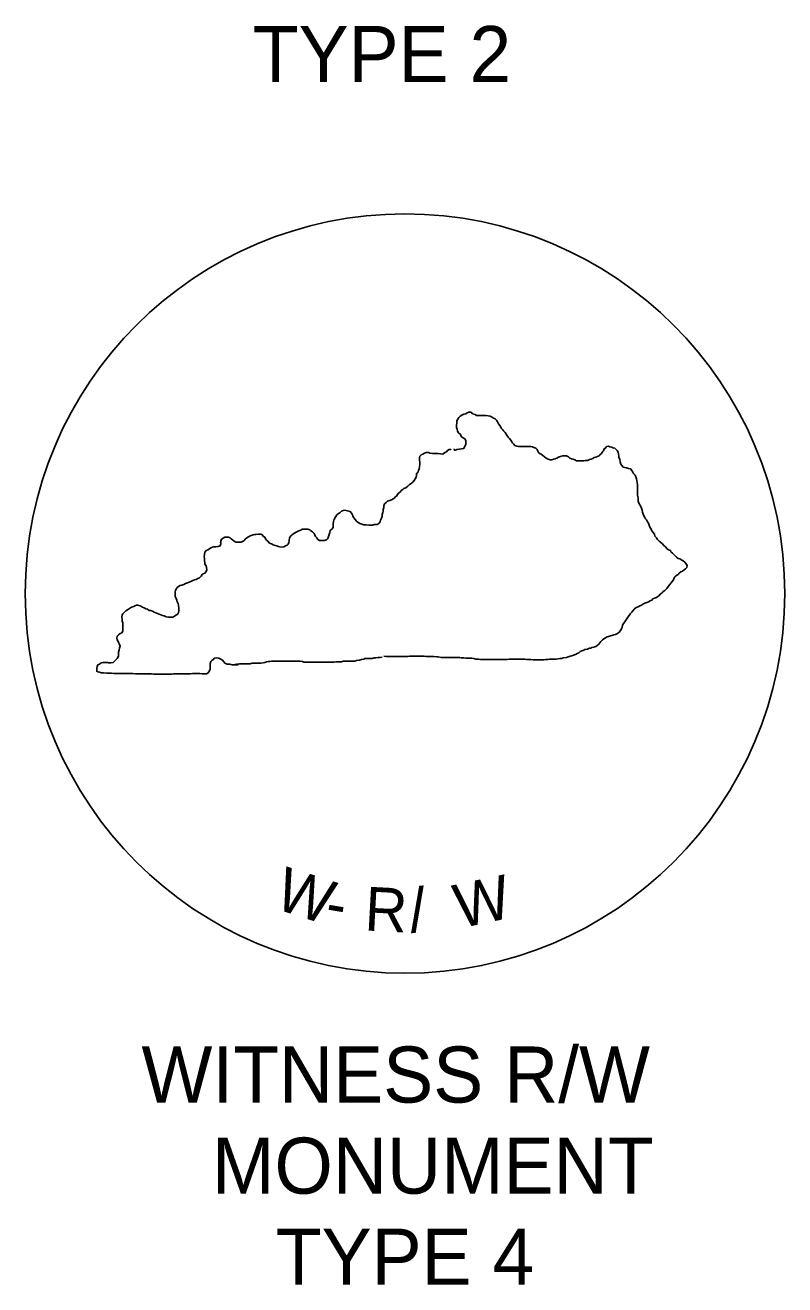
# Model space of a CAD drawing. Extents: x 1000 to 1037.6, y 1000 to 1022.2.
# Drawn here: x 1012.127 to 1015.052, y 1012.195 to 1017.047 of the extents above; entities that cross this region are included whole.
import ezdxf

# ---------------------------------------------------------------- set-up
doc = ezdxf.new("R2010")
doc.units = 0
doc.layers.add('Level 1', color=7, linetype='Continuous')

msp = doc.modelspace()

# ---------------------------------------------------------------- linework, layer by layer
at = {"layer": 'Level 1'}
msp.add_line((1012.9282, 1014.5829), (1012.9469, 1014.5829), dxfattribs=at)
for points in [[(1013.7782, 1015.4153), (1013.7803, 1015.4089), (1013.7888, 1015.4131), (1013.7984, 1015.4142), (1013.8069, 1015.4153), (1013.8155, 1015.4163), (1013.8176, 1015.4206), (1013.8208, 1015.427), (1013.824, 1015.4334), (1013.824, 1015.4419), (1013.824, 1015.4472), (1013.8197, 1015.4536), (1013.8133, 1015.4579), (1013.8059, 1015.4632), (1013.8027, 1015.4707), (1013.7952, 1015.4771), (1013.792, 1015.4835), (1013.7899, 1015.4909), (1013.7877, 1015.4973), (1013.7877, 1015.5059), (1013.7888, 1015.5144), (1013.7888, 1015.5229), (1013.7931, 1015.5293), (1013.7963, 1015.5357), (1013.8016, 1015.541), (1013.808, 1015.5442), (1013.8165, 1015.5485), (1013.824, 1015.5506), (1013.8293, 1015.5538), (1013.8357, 1015.556), (1013.8442, 1015.556), (1013.8496, 1015.5506), (1013.8592, 1015.5474), (1013.8645, 1015.5432), (1013.873, 1015.5432), (1013.8783, 1015.5432), (1013.8869, 1015.5432), (1013.8954, 1015.5432), (1013.9007, 1015.5432), (1013.9092, 1015.5421), (1013.9178, 1015.541), (1013.922, 1015.5389), (1013.9263, 1015.5357), (1013.9306, 1015.5336), (1013.937, 1015.5304), (1013.9412, 1015.525), (1013.9455, 1015.5187), (1013.9497, 1015.5112), (1013.954, 1015.5048), (1013.9583, 1015.4984), (1013.9615, 1015.4941), (1013.9668, 1015.4888), (1013.9689, 1015.4845), (1013.9753, 1015.4782), (1013.9796, 1015.4718), (1013.9817, 1015.4675), (1013.987, 1015.46), (1013.9913, 1015.4547), (1013.9966, 1015.4483), (1014.0009, 1015.4419), (1014.003, 1015.4377), (1014.0073, 1015.4345), (1014.0126, 1015.4281), (1014.0201, 1015.4259), (1014.0275, 1015.4238), (1014.0361, 1015.4238), (1014.0414, 1015.4238), (1014.0531, 1015.4238), (1014.0627, 1015.4238), (1014.0734, 1015.4238), (1014.0808, 1015.4227), (1014.0851, 1015.4206), (1014.0936, 1015.4174), (1014.0989, 1015.4131), (1014.1011, 1015.4067), (1014.1032, 1015.4004), (1014.1096, 1015.3961), (1014.1139, 1015.394), (1014.1203, 1015.3897), (1014.1267, 1015.3844), (1014.133, 1015.379), (1014.1405, 1015.3748), (1014.149, 1015.3726), (1014.1544, 1015.3726), (1014.1608, 1015.3748), (1014.1672, 1015.3769), (1014.1735, 1015.379), (1014.181, 1015.3833), (1014.1885, 1015.3854), (1014.197, 1015.3886), (1014.2055, 1015.3886), (1014.2119, 1015.3886), (1014.2194, 1015.3844), (1014.2247, 1015.379), (1014.2311, 1015.3769), (1014.2375, 1015.3748), (1014.2439, 1015.3726), (1014.2503, 1015.3694), (1014.2577, 1015.3684), (1014.2673, 1015.3684), (1014.2769, 1015.3684), (1014.2833, 1015.3705), (1014.2918, 1015.3705), (1014.2993, 1015.3737), (1014.3068, 1015.3758), (1014.3132, 1015.378), (1014.3174, 1015.3812), (1014.3238, 1015.3833), (1014.3302, 1015.3854), (1014.3366, 1015.3886), (1014.3409, 1015.3929), (1014.3462, 1015.3972), (1014.3505, 1015.4035), (1014.3537, 1015.4078), (1014.3569, 1015.4153), (1014.3622, 1015.4195), (1014.3654, 1015.4238), (1014.3728, 1015.4249), (1014.3782, 1015.4227), (1014.3856, 1015.4217), (1014.3899, 1015.4195), (1014.3974, 1015.4174), (1014.4016, 1015.4142), (1014.4059, 1015.4089), (1014.4101, 1015.4025), (1014.4112, 1015.394), (1014.4123, 1015.3865), (1014.4133, 1015.3812), (1014.4165, 1015.3748), (1014.4176, 1015.3652), (1014.4208, 1015.3567), (1014.424, 1015.3503), (1014.4293, 1015.3449), (1014.4357, 1015.3428), (1014.4421, 1015.3417), (1014.4496, 1015.3396), (1014.4581, 1015.3375), (1014.4624, 1015.3311), (1014.4666, 1015.3247), (1014.4698, 1015.3204), (1014.4762, 1015.314), (1014.4784, 1015.3076), (1014.4805, 1015.3002), (1014.4826, 1015.2927), (1014.4837, 1015.2853), (1014.4847, 1015.2767), (1014.4847, 1015.2682), (1014.4847, 1015.2586), (1014.4847, 1015.2501), (1014.4847, 1015.2416), (1014.4847, 1015.2362)], [(1012.8797, 1015.0487), (1012.8808, 1015.0593), (1012.8829, 1015.0668), (1012.8893, 1015.071), (1012.8957, 1015.0753), (1012.901, 1015.0753), (1012.9096, 1015.0753), (1012.916, 1015.0721), (1012.9202, 1015.0689), (1012.9255, 1015.0646), (1012.9319, 1015.0593), (1012.9383, 1015.0561), (1012.9479, 1015.055), (1012.9586, 1015.055), (1012.966, 1015.0593), (1012.9703, 1015.0625), (1012.9735, 1015.0668), (1012.981, 1015.0721), (1012.9863, 1015.0764), (1012.9906, 1015.0785), (1012.997, 1015.0817), (1013.0044, 1015.0838), (1013.0097, 1015.0849), (1013.0151, 1015.0849), (1013.0247, 1015.086), (1013.0343, 1015.086), (1013.0396, 1015.0838), (1013.0449, 1015.0774), (1013.0492, 1015.0753), (1013.0524, 1015.0689), (1013.0566, 1015.0636), (1013.0609, 1015.0593), (1013.0662, 1015.0529), (1013.0705, 1015.0508), (1013.0758, 1015.0487), (1013.0822, 1015.0455), (1013.0897, 1015.0433), (1013.0961, 1015.0412), (1013.1014, 1015.0391), (1013.1067, 1015.038), (1013.1153, 1015.0369), (1013.1227, 1015.038), (1013.1291, 1015.0412), (1013.1355, 1015.0444), (1013.1398, 1015.0476), (1013.1419, 1015.054), (1013.143, 1015.0614), (1013.1451, 1015.0721), (1013.1494, 1015.0796), (1013.1558, 1015.0849), (1013.1611, 1015.0892), (1013.1675, 1015.0934), (1013.1749, 1015.0966), (1013.1803, 1015.0987), (1013.1877, 1015.1019), (1013.1941, 1015.1062), (1013.1994, 1015.1062), (1013.209, 1015.1062), (1013.2154, 1015.1062), (1013.2229, 1015.103), (1013.2272, 1015.0998), (1013.2336, 1015.0955), (1013.2399, 1015.0892), (1013.2421, 1015.0838), (1013.2453, 1015.0774), (1013.2495, 1015.0721), (1013.2538, 1015.0657), (1013.2602, 1015.0614), (1013.2655, 1015.0614), (1013.2709, 1015.0614), (1013.2794, 1015.0614), (1013.2868, 1015.0646), (1013.2922, 1015.07), (1013.2954, 1015.0774), (1013.2975, 1015.0849), (1013.2996, 1015.0923), (1013.3007, 1015.1009), (1013.3082, 1015.1062), (1013.3124, 1015.1126), (1013.3124, 1015.1179), (1013.3124, 1015.1265), (1013.3145, 1015.135), (1013.3156, 1015.1403), (1013.3188, 1015.1478), (1013.3231, 1015.1542), (1013.3273, 1015.1606), (1013.3337, 1015.1659), (1013.338, 1015.1691), (1013.3444, 1015.1744), (1013.3508, 1015.1776), (1013.3582, 1015.1787), (1013.3678, 1015.1765), (1013.3732, 1015.1744), (1013.3796, 1015.1723), (1013.3828, 1015.167), (1013.387, 1015.1606), (1013.3892, 1015.1563), (1013.3923, 1015.1499), (1013.3977, 1015.1424), (1013.403, 1015.136), (1013.4094, 1015.1318), (1013.4158, 1015.1275), (1013.4233, 1015.1254), (1013.4307, 1015.1222), (1013.4403, 1015.1222), (1013.4499, 1015.1211), (1013.4584, 1015.1211), (1013.4638, 1015.1211), (1013.4723, 1015.1233), (1013.4776, 1015.1233), (1013.4829, 1015.1233), (1013.4893, 1015.1275), (1013.4936, 1015.1339), (1013.4957, 1015.1403), (1013.4989, 1015.1478), (1013.5021, 1015.1542), (1013.5021, 1015.1627), (1013.5043, 1015.1701), (1013.5053, 1015.1755), (1013.5053, 1015.1819), (1013.5075, 1015.1893), (1013.5075, 1015.1957), (1013.5106, 1015.2032), (1013.517, 1015.2085), (1013.5224, 1015.2138), (1013.5309, 1015.216), (1013.5394, 1015.2202), (1013.5448, 1015.2234), (1013.549, 1015.2256), (1013.5522, 1015.2298), (1013.5565, 1015.233), (1013.5607, 1015.2394), (1013.5661, 1015.2458), (1013.5725, 1015.2501), (1013.5746, 1015.2543), (1013.581, 1015.2586), (1013.5853, 1015.2618), (1013.5927, 1015.265), (1013.6002, 1015.2714), (1013.6066, 1015.2778), (1013.613, 1015.281), (1013.6194, 1015.2863), (1013.6247, 1015.2927), (1013.6289, 1015.2991), (1013.6321, 1015.3055), (1013.6343, 1015.313), (1013.6343, 1015.3183), (1013.6396, 1015.3268), (1013.6417, 1015.3311), (1013.6439, 1015.3375), (1013.6449, 1015.346), (1013.646, 1015.3556), (1013.646, 1015.3641), (1013.6449, 1015.3716), (1013.6449, 1015.3801), (1013.6471, 1015.3865), (1013.6513, 1015.3918), (1013.6577, 1015.394), (1013.6641, 1015.3982), (1013.6705, 1015.4004), (1013.6758, 1015.4014), (1013.6812, 1015.4004), (1013.6854, 1015.3982), (1013.695, 1015.3972), (1013.7004, 1015.3972), (1013.7067, 1015.3972), (1013.7163, 1015.3972), (1013.7259, 1015.3961), (1013.7345, 1015.395), (1013.743, 1015.4004), (1013.7494, 1015.4035), (1013.7526, 1015.4089), (1013.759, 1015.4121), (1013.7664, 1015.4131), (1013.7664, 1015.4142)], [(1014.4847, 1015.2362), (1014.4869, 1015.2266), (1014.4869, 1015.2213), (1014.4879, 1015.2138), (1014.4901, 1015.2064), (1014.4943, 1015.1989), (1014.4975, 1015.1925), (1014.4997, 1015.1861), (1014.5029, 1015.1787), (1014.5039, 1015.1712), (1014.5061, 1015.1638), (1014.5093, 1015.1574), (1014.5135, 1015.151), (1014.5157, 1015.1456), (1014.5189, 1015.1414), (1014.5231, 1015.1339), (1014.5274, 1015.1286), (1014.5295, 1015.1211), (1014.5316, 1015.1137), (1014.5348, 1015.1094), (1014.537, 1015.1051), (1014.5402, 1015.0987), (1014.5455, 1015.0923), (1014.5498, 1015.086), (1014.5519, 1015.0785), (1014.5583, 1015.0721), (1014.5615, 1015.0657), (1014.5679, 1015.0593), (1014.5743, 1015.054), (1014.5807, 1015.0487), (1014.586, 1015.0433), (1014.5924, 1015.038), (1014.5977, 1015.0316), (1014.6041, 1015.0263), (1014.6116, 1015.0231), (1014.6137, 1015.0188), (1014.619, 1015.0135), (1014.6244, 1015.0082), (1014.6297, 1015.0028), (1014.635, 1014.9975), (1014.6414, 1014.9932), (1014.6478, 1014.9911), (1014.6553, 1014.9868), (1014.6606, 1014.9836), (1014.667, 1014.9783), (1014.6713, 1014.973), (1014.6755, 1014.9655), (1014.6745, 1014.9581), (1014.6702, 1014.9527), (1014.6638, 1014.9485), (1014.6574, 1014.9442), (1014.651, 1014.941), (1014.6446, 1014.9357), (1014.6414, 1014.9314), (1014.6361, 1014.9282), (1014.6297, 1014.9229), (1014.6254, 1014.9176), (1014.6233, 1014.9101), (1014.618, 1014.9037), (1014.6137, 1014.8973), (1014.6094, 1014.892), (1014.6041, 1014.8856), (1014.5977, 1014.8771), (1014.5903, 1014.8696), (1014.5839, 1014.8653), (1014.5796, 1014.86), (1014.5721, 1014.8547), (1014.5668, 1014.8483), (1014.5625, 1014.8462), (1014.5583, 1014.8419), (1014.5508, 1014.8398), (1014.5444, 1014.8376), (1014.5402, 1014.8323), (1014.5338, 1014.8302), (1014.5274, 1014.8259), (1014.521, 1014.8227), (1014.5135, 1014.8206), (1014.5082, 1014.8184), (1014.5007, 1014.8131), (1014.4943, 1014.8099), (1014.4869, 1014.8067), (1014.4794, 1014.8035), (1014.472, 1014.7971), (1014.4677, 1014.7918), (1014.4624, 1014.7854), (1014.457, 1014.779), (1014.4528, 1014.7726), (1014.4474, 1014.7662), (1014.4432, 1014.7598), (1014.44, 1014.7556), (1014.4357, 1014.7492), (1014.4304, 1014.7428), (1014.4272, 1014.7364)], [(1012.9469, 1014.5829), (1012.9415, 1014.5829), (1012.933, 1014.5829), (1012.9234, 1014.5829), (1012.9149, 1014.585), (1012.9042, 1014.5861), (1012.8957, 1014.5893), (1012.8914, 1014.5946), (1012.8861, 1014.601), (1012.8797, 1014.6053), (1012.8723, 1014.6085), (1012.8627, 1014.6096), (1012.8552, 1014.6085), (1012.852, 1014.6042), (1012.8467, 1014.601), (1012.8424, 1014.5957), (1012.8392, 1014.5882), (1012.8392, 1014.5797), (1012.8392, 1014.5712), (1012.8392, 1014.5659), (1012.8371, 1014.5595), (1012.8318, 1014.552), (1012.8254, 1014.5488), (1012.8168, 1014.5488), (1012.8083, 1014.5488), (1012.7998, 1014.5499), (1012.7945, 1014.5499), (1012.7859, 1014.5499), (1012.7763, 1014.5499), (1012.771, 1014.5499), (1012.7636, 1014.5488), (1012.7572, 1014.5488), (1012.7465, 1014.5488), (1012.738, 1014.5488), (1012.7316, 1014.5488), (1012.7263, 1014.5488), (1012.7209, 1014.5488), (1012.7145, 1014.5488), (1012.7092, 1014.5488), (1012.7039, 1014.5488), (1012.6985, 1014.5488), (1012.6911, 1014.5477), (1012.6804, 1014.5477), (1012.674, 1014.5477), (1012.6676, 1014.5477), (1012.6612, 1014.5477), (1012.6559, 1014.5477), (1012.6506, 1014.5477), (1012.641, 1014.5477), (1012.6314, 1014.5477), (1012.6261, 1014.5477), (1012.6207, 1014.5477), (1012.6133, 1014.5488), (1012.6048, 1014.5488), (1012.5962, 1014.5488), (1012.5898, 1014.5488), (1012.5824, 1014.5488), (1012.577, 1014.5488), (1012.5717, 1014.5488), (1012.5621, 1014.5488), (1012.5515, 1014.5488), (1012.5419, 1014.5499), (1012.5334, 1014.5499), (1012.528, 1014.5499), (1012.5184, 1014.5499), (1012.5131, 1014.5499), (1012.5056, 1014.5499), (1012.4992, 1014.5499), (1012.4907, 1014.5499), (1012.4843, 1014.5499), (1012.4779, 1014.5499), (1012.4683, 1014.5499), (1012.4598, 1014.5509), (1012.4513, 1014.5509), (1012.4417, 1014.5509), (1012.4289, 1014.552), (1012.4204, 1014.552), (1012.4129, 1014.5552), (1012.4065, 1014.5563), (1012.4023, 1014.5584), (1012.4023, 1014.5691), (1012.4044, 1014.5765), (1012.4065, 1014.5829), (1012.4129, 1014.5861), (1012.4193, 1014.5914), (1012.4268, 1014.5925), (1012.4353, 1014.5925), (1012.4438, 1014.5925), (1012.4481, 1014.5904), (1012.4566, 1014.5904), (1012.4651, 1014.5925), (1012.4705, 1014.5968), (1012.4758, 1014.6021), (1012.4811, 1014.6074), (1012.4843, 1014.6138), (1012.4865, 1014.6181), (1012.4865, 1014.6234), (1012.4865, 1014.6319), (1012.4886, 1014.6405), (1012.4907, 1014.6479), (1012.4929, 1014.6554), (1012.4897, 1014.6618), (1012.4875, 1014.666), (1012.4843, 1014.6724), (1012.4811, 1014.6788), (1012.4801, 1014.6863), (1012.4811, 1014.6938), (1012.4865, 1014.6991), (1012.4929, 1014.7033), (1012.4992, 1014.7065), (1012.5024, 1014.7129), (1012.5035, 1014.7204), (1012.5035, 1014.7289), (1012.5024, 1014.7364), (1012.5024, 1014.746), (1012.5003, 1014.7502), (1012.5003, 1014.7588), (1012.4992, 1014.7673), (1012.5003, 1014.7758), (1012.5035, 1014.7801), (1012.5088, 1014.7854), (1012.5142, 1014.7907), (1012.5206, 1014.795), (1012.528, 1014.8003), (1012.5365, 1014.8057), (1012.5451, 1014.8078), (1012.5493, 1014.8099), (1012.5557, 1014.8131), (1012.5611, 1014.8131), (1012.5696, 1014.8099), (1012.5781, 1014.8057), (1012.5845, 1014.8025), (1012.5909, 1014.7993), (1012.5973, 1014.7971), (1012.6048, 1014.7929), (1012.6101, 1014.7918), (1012.6175, 1014.7897), (1012.6239, 1014.7865), (1012.6303, 1014.7833), (1012.6367, 1014.7811), (1012.6431, 1014.778), (1012.6495, 1014.7758), (1012.6559, 1014.7737), (1012.6623, 1014.7716), (1012.6698, 1014.7684), (1012.6772, 1014.7673), (1012.6826, 1014.7662), (1012.6879, 1014.7662), (1012.6964, 1014.7673), (1012.7028, 1014.7716), (1012.7092, 1014.7758), (1012.7156, 1014.7801), (1012.7177, 1014.7843), (1012.7188, 1014.7929), (1012.7188, 1014.8014), (1012.7177, 1014.811), (1012.7156, 1014.8195), (1012.7124, 1014.8259), (1012.7103, 1014.8323), (1012.7081, 1014.8387), (1012.7049, 1014.8462), (1012.7039, 1014.8547), (1012.7039, 1014.8632), (1012.706, 1014.8707), (1012.7081, 1014.8749), (1012.7124, 1014.8813), (1012.7167, 1014.8845), (1012.7231, 1014.8888), (1012.7305, 1014.8899), (1012.738, 1014.8931), (1012.7444, 1014.8962), (1012.7518, 1014.8994), (1012.7582, 1014.9016), (1012.7646, 1014.9037), (1012.7721, 1014.908), (1012.7785, 1014.9101), (1012.7849, 1014.9122), (1012.7913, 1014.9154), (1012.7987, 1014.9176), (1012.8041, 1014.924), (1012.8083, 1014.9314), (1012.8126, 1014.9336), (1012.819, 1014.9367), (1012.8243, 1014.9421), (1012.8264, 1014.9495), (1012.8254, 1014.9581), (1012.8232, 1014.9645), (1012.819, 1014.9709), (1012.819, 1014.9762), (1012.8179, 1014.9847), (1012.8168, 1014.9932), (1012.8158, 1015.0007), (1012.8179, 1015.0082), (1012.819, 1015.0167), (1012.8243, 1015.0231), (1012.8307, 1015.0263), (1012.836, 1015.0305), (1012.8424, 1015.0337), (1012.8488, 1015.0359), (1012.8531, 1015.038), (1012.8616, 1015.038), (1012.8701, 1015.0391), (1012.8776, 1015.0412), (1012.8797, 1015.0487), (1012.8787, 1015.055)], [(1014.4272, 1014.7364), (1014.4261, 1014.7268), (1014.4229, 1014.7215), (1014.4197, 1014.7151), (1014.4144, 1014.7087), (1014.408, 1014.7044), (1014.4006, 1014.7002), (1014.3931, 1014.698), (1014.3856, 1014.6959), (1014.3803, 1014.6948), (1014.3728, 1014.6927), (1014.3675, 1014.6906), (1014.3611, 1014.6874), (1014.3547, 1014.6831), (1014.3494, 1014.6788), (1014.3441, 1014.6724), (1014.3398, 1014.6682), (1014.3355, 1014.6628), (1014.3291, 1014.6575), (1014.3238, 1014.6533), (1014.3164, 1014.6511), (1014.3089, 1014.6501), (1014.3046, 1014.6469), (1014.2993, 1014.6469), (1014.2918, 1014.6437), (1014.2823, 1014.6415), (1014.278, 1014.6394), (1014.2705, 1014.6373), (1014.2641, 1014.6341), (1014.2588, 1014.6298), (1014.2524, 1014.6266), (1014.246, 1014.6234), (1014.2386, 1014.6202), (1014.2322, 1014.6181), (1014.2258, 1014.616), (1014.2183, 1014.6138), (1014.2108, 1014.6117), (1014.1991, 1014.6106), (1014.1917, 1014.6074), (1014.1863, 1014.6074), (1014.1789, 1014.6064), (1014.1714, 1014.6053), (1014.165, 1014.6053), (1014.1554, 1014.6053), (1014.1469, 1014.6053), (1014.1394, 1014.6032), (1014.1309, 1014.6032), (1014.1235, 1014.6021), (1014.1149, 1014.6021), (1014.1096, 1014.6021), (1014.0979, 1014.6021), (1014.0915, 1014.6021), (1014.083, 1014.6021), (1014.0734, 1014.6032), (1014.0648, 1014.6032), (1014.0584, 1014.6032), (1014.0499, 1014.6053), (1014.0435, 1014.6053), (1014.0371, 1014.6053), (1014.0318, 1014.6053), (1014.0265, 1014.6053), (1014.0211, 1014.6053), (1014.0094, 1014.6053), (1014.0009, 1014.6053), (1013.9902, 1014.6053), (1013.9828, 1014.6042), (1013.9774, 1014.6042), (1013.9668, 1014.6042), (1013.9604, 1014.6042), (1013.954, 1014.6042), (1013.9455, 1014.6042), (1013.9338, 1014.6042), (1013.9274, 1014.6042), (1013.9178, 1014.6042), (1013.9124, 1014.6042), (1013.9039, 1014.6042), (1013.8954, 1014.6042), (1013.8869, 1014.6042), (1013.8805, 1014.6042), (1013.873, 1014.6053), (1013.8623, 1014.6053), (1013.8549, 1014.6074), (1013.8474, 1014.6085), (1013.8389, 1014.6085), (1013.8304, 1014.6085), (1013.824, 1014.6085), (1013.8155, 1014.6106), (1013.8059, 1014.6106), (1013.7995, 1014.6117), (1013.7899, 1014.6117), (1013.7803, 1014.6117), (1013.7686, 1014.6117), (1013.7632, 1014.6117), (1013.7579, 1014.6117), (1013.7515, 1014.6117), (1013.743, 1014.6117), (1013.7366, 1014.6117), (1013.7281, 1014.6117), (1013.7174, 1014.6138), (1013.7121, 1014.6138), (1013.7004, 1014.6149), (1013.694, 1014.6149), (1013.6886, 1014.6149), (1013.6801, 1014.6149), (1013.6705, 1014.6149), (1013.6631, 1014.616), (1013.6577, 1014.616), (1013.6524, 1014.616), (1013.6417, 1014.616), (1013.6353, 1014.616), (1013.6289, 1014.616), (1013.6226, 1014.616), (1013.6172, 1014.616), (1013.6066, 1014.616), (1013.6002, 1014.6149), (1013.5916, 1014.6149), (1013.5853, 1014.6149), (1013.5757, 1014.6149), (1013.5693, 1014.6149), (1013.5629, 1014.6149), (1013.5565, 1014.6149), (1013.5501, 1014.6149), (1013.5426, 1014.6149), (1013.5341, 1014.6149), (1013.5256, 1014.6149), (1013.517, 1014.6149), (1013.5079, 1014.6159)], [(1013.5021, 1014.6128), (1013.4936, 1014.6117), (1013.4851, 1014.6117), (1013.4776, 1014.6106), (1013.4701, 1014.6096), (1013.4627, 1014.6074), (1013.452, 1014.6074), (1013.4435, 1014.6074), (1013.435, 1014.6074), (1013.4307, 1014.6053), (1013.4222, 1014.6032), (1013.4147, 1014.601), (1013.403, 1014.6), (1013.3966, 1014.5978), (1013.3913, 1014.5978), (1013.3838, 1014.5978), (1013.3785, 1014.5968), (1013.3721, 1014.5968), (1013.3668, 1014.5968), (1013.3572, 1014.5968), (1013.3519, 1014.5968), (1013.3444, 1014.5946), (1013.3348, 1014.5946), (1013.3231, 1014.5946), (1013.3156, 1014.5936), (1013.3103, 1014.5936), (1013.305, 1014.5936), (1013.2932, 1014.5936), (1013.2879, 1014.5936), (1013.2815, 1014.5936), (1013.2762, 1014.5936), (1013.2645, 1014.5936), (1013.2549, 1014.5936), (1013.2485, 1014.5936), (1013.2431, 1014.5936), (1013.2367, 1014.5936), (1013.2282, 1014.5936), (1013.2197, 1014.5936), (1013.2144, 1014.5936), (1013.2069, 1014.5936), (1013.2005, 1014.5936), (1013.1952, 1014.5957), (1013.1856, 1014.5968), (1013.1771, 1014.5968), (1013.1717, 1014.5968), (1013.1621, 1014.5968), (1013.1547, 1014.5968), (1013.143, 1014.5968), (1013.1366, 1014.5968), (1013.1302, 1014.5978), (1013.1227, 1014.5978), (1013.1153, 1014.5978), (1013.1089, 1014.5978), (1013.1035, 1014.5978), (1013.095, 1014.5978), (1013.0897, 1014.5978), (1013.0811, 1014.5968), (1013.0758, 1014.5968), (1013.0684, 1014.5957), (1013.063, 1014.5957), (1013.0556, 1014.5946), (1013.0502, 1014.5925), (1013.0428, 1014.5904), (1013.0343, 1014.5893), (1013.0279, 1014.5893), (1013.0172, 1014.5893), (1013.0108, 1014.5893), (1013.0012, 1014.5893), (1012.9938, 1014.5872), (1012.9884, 1014.5872), (1012.9799, 1014.5872), (1012.9714, 1014.5872), (1012.9629, 1014.5872), (1012.9533, 1014.5872), (1012.9479, 1014.5861), (1012.9405, 1014.585), (1012.9282, 1014.5829)]]:
    msp.add_lwpolyline(points, dxfattribs=at)
msp.add_circle((1013.5894, 1014.8575), 1.4625, dxfattribs=at)

# ---------------------------------------------------------------- texts
for s, p in [('TYPE 2', (1013.0033, 1016.8279)), ('WITNESS R/W', (1012.5749, 1012.8968)), ('MONUMENT', (1012.8462, 1012.5458)), ('TYPE 4', (1013.0919, 1012.1948))]:
    msp.add_text(s, height=0.216, dxfattribs=at).set_placement(p)
for s, height, rotation, p in [('W', 0.1688, 342.2226, (1013.0797, 1013.6466)), ('W', 0.1688, 11.9984, (1013.7992, 1013.5669)), ('R', 0.1688, 356.9875, (1013.4313, 1013.5601)), ('/', 0.1688, 4.3699, (1013.6125, 1013.5514)), ('-', 0.1687, 350.5894, (1013.2763, 1013.5864))]:
    msp.add_text(s, height=height, rotation=rotation, dxfattribs=at).set_placement(p)

doc.saveas('drawing.dxf')
